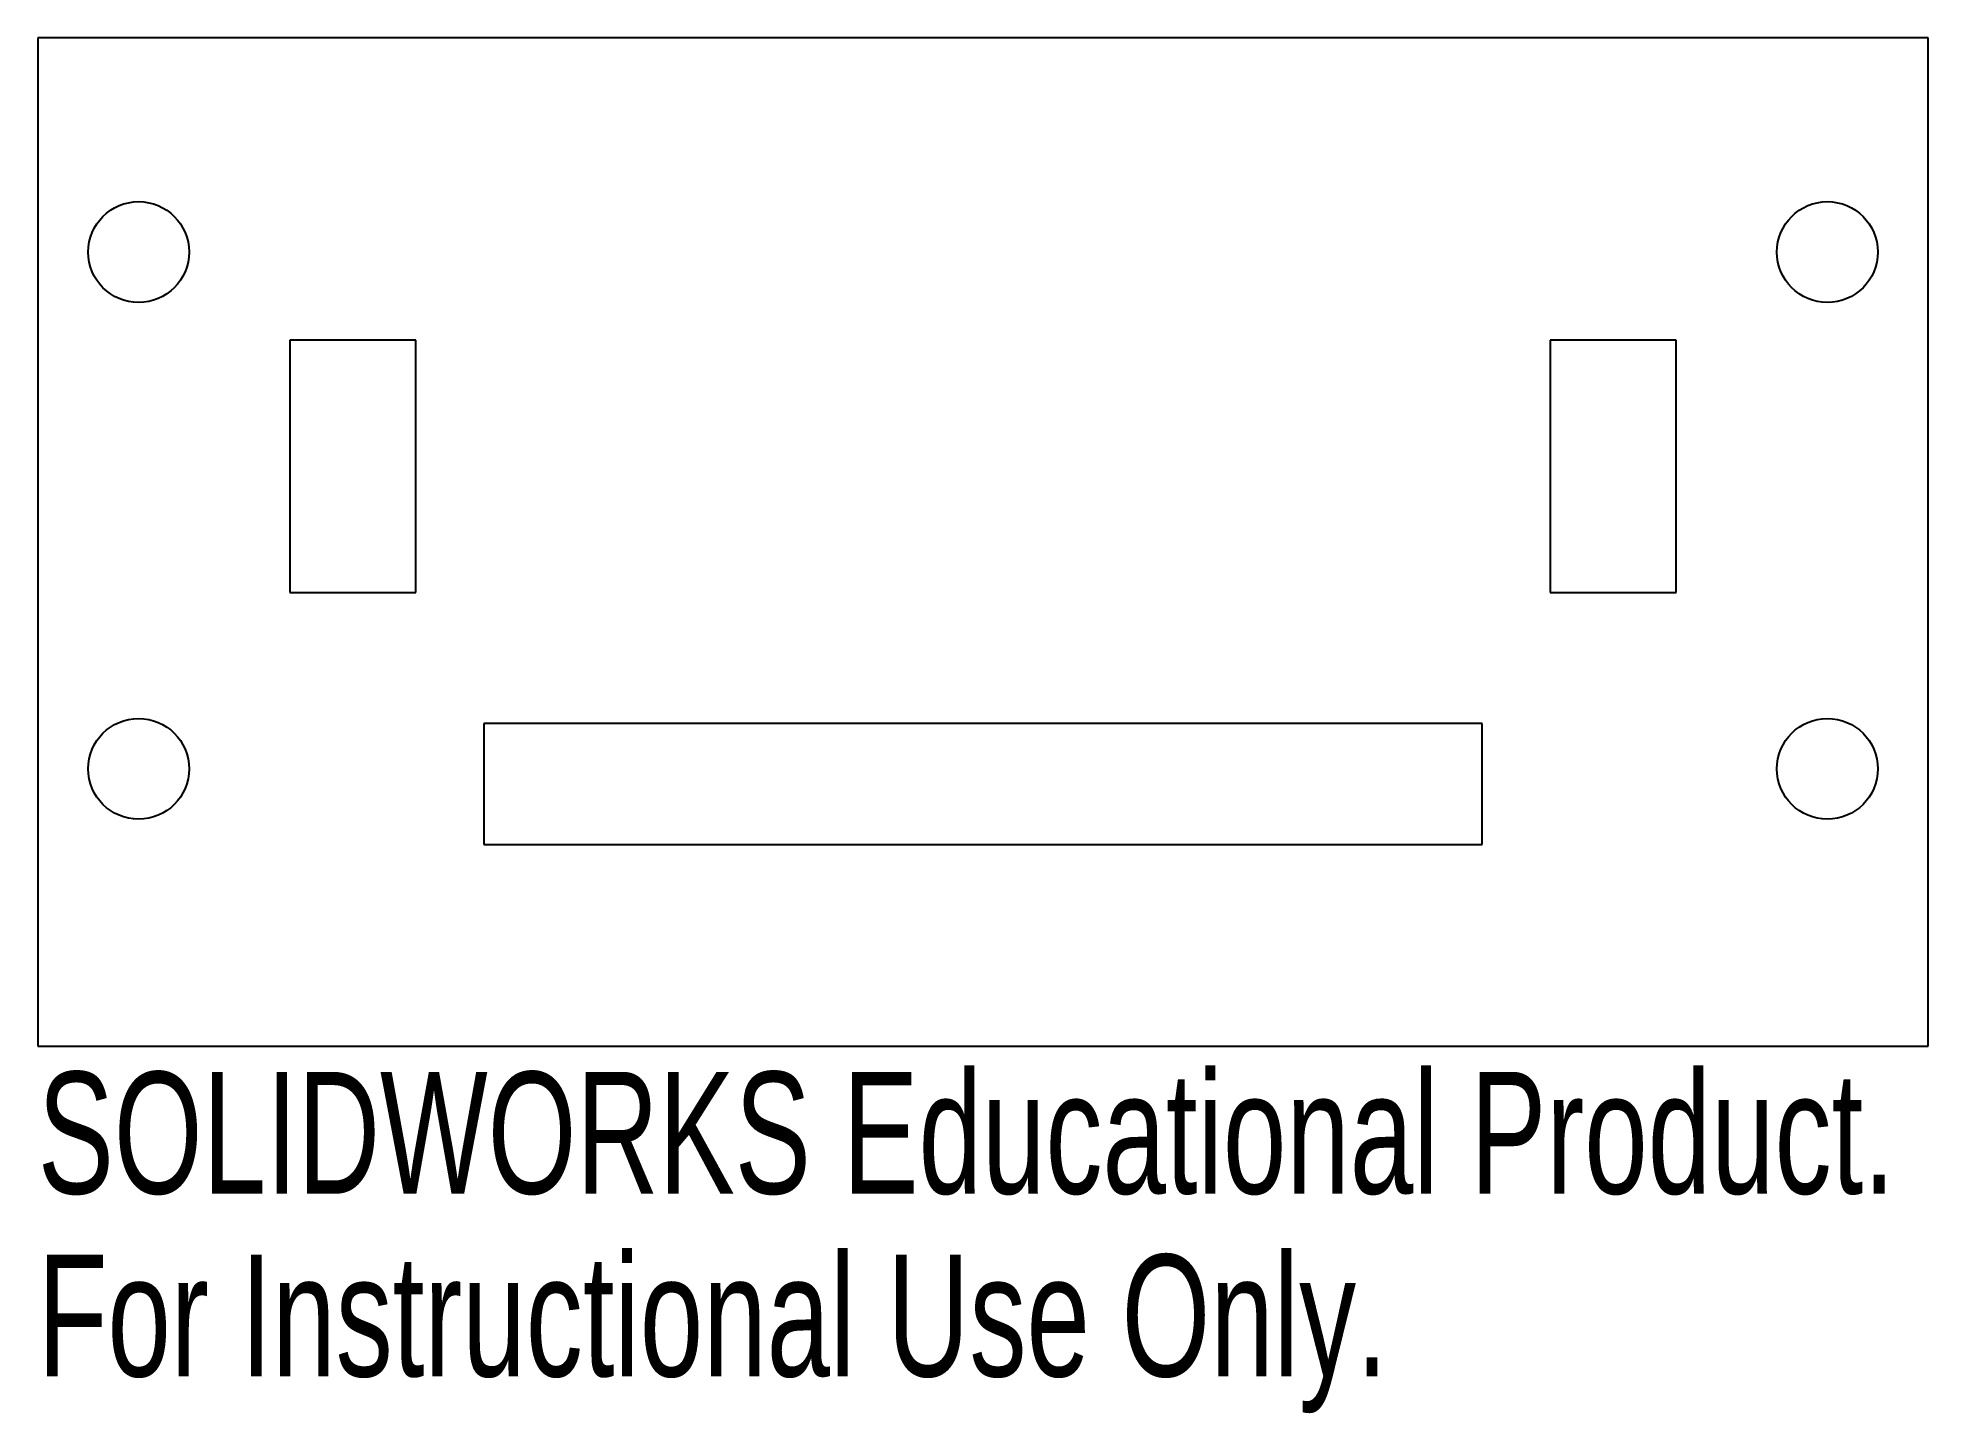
# Model space of a CAD drawing. Header units: millimetres. Extents: x -75 to 0, y -14.6 to 40.
import ezdxf

# ---------------------------------------------------------------- set-up
doc = ezdxf.new("R2010")
doc.units = ezdxf.units.MM
doc.styles.add('SLDTEXTSTYLE0', font='TXT', dxfattribs={"width": 0.7})

msp = doc.modelspace()

# ---------------------------------------------------------------- linework, layer by layer
at = {"color": 7, "linetype": 'Continuous', "lineweight": 25}
for p, q in [((-75, 40), (-75, 0)), ((0, 40), (-75, 40)), ((0, 0), (0, 40)), ((-65, 28), (-65, 18)), ((-60, 28), (-65, 28)), ((-60, 18), (-60, 28)), ((-10, 28), (-15, 28)), ((-15, 28), (-15, 18)), ((-10, 18), (-10, 28)), ((-65, 18), (-60, 18)), ((-15, 18), (-10, 18)), ((-17.7, 12.8), (-57.3, 12.8)), ((-57.3, 12.8), (-57.3, 8)), ((-17.7, 8), (-17.7, 12.8)), ((-57.3, 8), (-17.7, 8)), ((-75, 0), (0, 0))]:
    msp.add_line(p, q, dxfattribs=at)
for centre in [(-71, 31.5), (-4, 31.5), (-71, 11), (-4, 11)]:
    msp.add_circle(centre, 2, dxfattribs=at)

# ---------------------------------------------------------------- texts
at = {"color": 7, "linetype": 'Continuous', "char_height": 4.83362, "attachment_point": 1, "style": 'SLDTEXTSTYLE0'}
for s, insert in [('SOLIDWORKS Educational Product.', (-75, -1.02)), ('For Instructional Use Only.', (-75, -8.27))]:
    msp.add_mtext(s, dxfattribs=dict(at, insert=insert))

doc.saveas('drawing.dxf')
